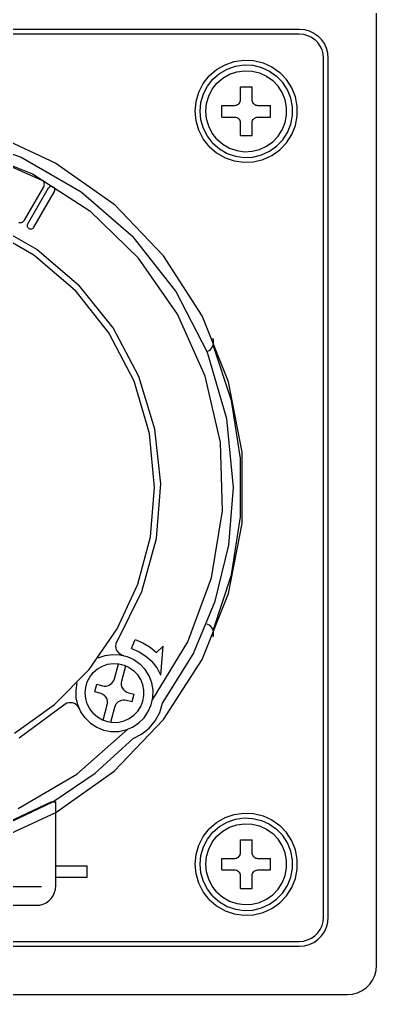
# Model space of a CAD drawing. Extents: x 431547 to 432141, y 118589 to 119430.
# Drawn here: x 431621.794 to 431622.362, y 119096.853 to 119098.404 of the extents above; entities that cross this region are included whole.
import ezdxf

# ---------------------------------------------------------------- set-up
doc = ezdxf.new("R2010")
doc.units = 0
doc.header["$LTSCALE"] = 300
doc.header["$MEASUREMENT"] = 0
doc.layers.add('1', color=7, linetype='CONTINUOUS')

msp = doc.modelspace()

# ---------------------------------------------------------------- linework, layer by layer
at = {"layer": '1'}
for p, q in [((431622.3623, 119096.8991), (431622.3623, 119098.4192)), ((431620.8728, 119098.3885), (431622.2394, 119098.3885)), ((431622.2394, 119098.3885), (431622.2474, 119098.3878)), ((431622.2474, 119098.3878), (431622.2552, 119098.3858)), ((431622.2552, 119098.3858), (431622.2625, 119098.3824)), ((431620.8728, 119098.3809), (431622.2394, 119098.3809)), ((431622.2394, 119098.3809), (431622.2461, 119098.3803)), ((431622.2461, 119098.3803), (431622.2526, 119098.3785)), ((431622.2526, 119098.3785), (431622.2586, 119098.3757)), ((431622.2586, 119098.3757), (431622.2641, 119098.3719)), ((431622.2625, 119098.3824), (431622.2691, 119098.3778)), ((431622.2689, 119098.3671), (431622.2641, 119098.3719)), ((431622.2747, 119098.3721), (431622.2691, 119098.3778)), ((431622.2793, 119098.3655), (431622.2747, 119098.3721)), ((431622.2727, 119098.3617), (431622.2689, 119098.3671)), ((431622.2755, 119098.3556), (431622.2727, 119098.3617)), ((431622.2773, 119098.3491), (431622.2755, 119098.3556)), ((431622.2827, 119098.3582), (431622.2793, 119098.3655)), ((431622.2848, 119098.3505), (431622.2827, 119098.3582)), ((431622.1358, 119098.3371), (431622.1511, 119098.3393)), ((431622.1511, 119098.3393), (431622.1666, 119098.3386)), ((431622.1666, 119098.3386), (431622.1816, 119098.3349)), ((431622.2778, 119098.3425), (431622.2773, 119098.3491)), ((431622.2778, 119096.9758), (431622.2778, 119098.3425)), ((431622.2855, 119098.3425), (431622.2848, 119098.3505)), ((431622.2855, 119096.9758), (431622.2855, 119098.3425)), ((431622.0961, 119098.3142), (431622.1078, 119098.3243)), ((431622.1078, 119098.3243), (431622.1212, 119098.332)), ((431622.1122, 119098.3181), (431622.1244, 119098.3251)), ((431622.1212, 119098.332), (431622.1358, 119098.3371)), ((431622.1244, 119098.3251), (431622.1376, 119098.3296)), ((431622.1376, 119098.3296), (431622.1515, 119098.3316)), ((431622.1515, 119098.3316), (431622.1655, 119098.331)), ((431622.1655, 119098.331), (431622.1791, 119098.3277)), ((431622.1791, 119098.3277), (431622.1918, 119098.3218)), ((431622.1816, 119098.3349), (431622.1957, 119098.3285)), ((431622.1957, 119098.3285), (431622.2083, 119098.3195)), ((431622.0865, 119098.302), (431622.0961, 119098.3142)), ((431622.093, 119098.2979), (431622.1016, 119098.3089)), ((431622.1016, 119098.3089), (431622.1122, 119098.3181)), ((431622.1083, 119098.3025), (431622.1176, 119098.3105)), ((431622.1176, 119098.3105), (431622.1282, 119098.3167)), ((431622.1282, 119098.3167), (431622.1398, 119098.3207)), ((431622.1398, 119098.3207), (431622.1519, 119098.3224)), ((431622.1519, 119098.3224), (431622.1642, 119098.3219)), ((431622.1642, 119098.3219), (431622.1761, 119098.319)), ((431622.1761, 119098.319), (431622.1872, 119098.3139)), ((431622.1872, 119098.3139), (431622.1972, 119098.3068)), ((431622.1918, 119098.3218), (431622.2033, 119098.3137)), ((431622.2129, 119098.3036), (431622.2033, 119098.3137)), ((431622.219, 119098.3083), (431622.2083, 119098.3195)), ((431622.2273, 119098.2953), (431622.219, 119098.3083)), ((431622.0794, 119098.2883), (431622.0865, 119098.302)), ((431622.0866, 119098.2854), (431622.093, 119098.2979)), ((431622.0951, 119098.282), (431622.1007, 119098.2929)), ((431622.1007, 119098.2929), (431622.1083, 119098.3025)), ((431622.1458, 119098.2764), (431622.1458, 119098.2967)), ((431622.1458, 119098.2967), (431622.1642, 119098.2967)), ((431622.1642, 119098.2764), (431622.1642, 119098.2967)), ((431622.2057, 119098.2979), (431622.1972, 119098.3068)), ((431622.2123, 119098.2876), (431622.2057, 119098.2979)), ((431622.2205, 119098.2918), (431622.2129, 119098.3036)), ((431622.2257, 119098.2788), (431622.2205, 119098.2918)), ((431622.2331, 119098.2809), (431622.2273, 119098.2953)), ((431622.0751, 119098.2734), (431622.0794, 119098.2883)), ((431622.0826, 119098.272), (431622.0866, 119098.2854)), ((431622.0917, 119098.2702), (431622.0951, 119098.282)), ((431622.1456, 119098.2748), (431622.1458, 119098.2764)), ((431622.1643, 119098.2748), (431622.1642, 119098.2764)), ((431622.2169, 119098.2762), (431622.2123, 119098.2876)), ((431622.2284, 119098.265), (431622.2257, 119098.2788)), ((431622.236, 119098.2658), (431622.2331, 119098.2809)), ((431622.0736, 119098.258), (431622.0751, 119098.2734)), ((431622.0813, 119098.258), (431622.0826, 119098.272)), ((431622.0905, 119098.258), (431622.0917, 119098.2702)), ((431622.1163, 119098.2488), (431622.1163, 119098.2672)), ((431622.1163, 119098.2672), (431622.1366, 119098.2672)), ((431622.1366, 119098.2672), (431622.1382, 119098.2674)), ((431622.1382, 119098.2674), (431622.1397, 119098.2678)), ((431622.1397, 119098.2678), (431622.1412, 119098.2685)), ((431622.1412, 119098.2685), (431622.1425, 119098.2694)), ((431622.1425, 119098.2694), (431622.1436, 119098.2705)), ((431622.1436, 119098.2705), (431622.1445, 119098.2718)), ((431622.1445, 119098.2718), (431622.1452, 119098.2733)), ((431622.1452, 119098.2733), (431622.1456, 119098.2748)), ((431622.1648, 119098.2733), (431622.1643, 119098.2748)), ((431622.1654, 119098.2718), (431622.1648, 119098.2733)), ((431622.1664, 119098.2705), (431622.1654, 119098.2718)), ((431622.1675, 119098.2694), (431622.1664, 119098.2705)), ((431622.1675, 119098.2694), (431622.1688, 119098.2685)), ((431622.1688, 119098.2685), (431622.1703, 119098.2678)), ((431622.1703, 119098.2678), (431622.1718, 119098.2674)), ((431622.1718, 119098.2674), (431622.1734, 119098.2672)), ((431622.1734, 119098.2672), (431622.1937, 119098.2672)), ((431622.1937, 119098.2488), (431622.1937, 119098.2672)), ((431622.2192, 119098.2641), (431622.2169, 119098.2762)), ((431622.2192, 119098.2519), (431622.2192, 119098.2641)), ((431622.2284, 119098.251), (431622.2284, 119098.265)), ((431622.236, 119098.2503), (431622.236, 119098.2658)), ((431622.0751, 119098.2426), (431622.0736, 119098.258)), ((431622.0826, 119098.2441), (431622.0813, 119098.258)), ((431622.0917, 119098.2458), (431622.0905, 119098.258)), ((431622.0951, 119098.234), (431622.0917, 119098.2458)), ((431622.1163, 119098.2488), (431622.1366, 119098.2488)), ((431622.1366, 119098.2488), (431622.1382, 119098.2487)), ((431622.1382, 119098.2487), (431622.1397, 119098.2482)), ((431622.1397, 119098.2482), (431622.1412, 119098.2476)), ((431622.1412, 119098.2476), (431622.1425, 119098.2466)), ((431622.1436, 119098.2455), (431622.1425, 119098.2466)), ((431622.1445, 119098.2442), (431622.1436, 119098.2455)), ((431622.1658, 119098.2447), (431622.1669, 119098.2461)), ((431622.1669, 119098.2461), (431622.1683, 119098.2472)), ((431622.1683, 119098.2472), (431622.1699, 119098.2481)), ((431622.1699, 119098.2481), (431622.1716, 119098.2486)), ((431622.1716, 119098.2486), (431622.1734, 119098.2488)), ((431622.1734, 119098.2488), (431622.1937, 119098.2488)), ((431622.2169, 119098.2398), (431622.2192, 119098.2519)), ((431622.2257, 119098.2372), (431622.2284, 119098.251)), ((431622.2331, 119098.2351), (431622.236, 119098.2503)), ((431622.0794, 119098.2278), (431622.0751, 119098.2426)), ((431622.0866, 119098.2306), (431622.0826, 119098.2441)), ((431622.093, 119098.2182), (431622.0866, 119098.2306)), ((431622.1007, 119098.2231), (431622.0951, 119098.234)), ((431622.1452, 119098.2427), (431622.1445, 119098.2442)), ((431622.1456, 119098.2412), (431622.1452, 119098.2427)), ((431622.1458, 119098.2396), (431622.1456, 119098.2412)), ((431622.1458, 119098.2193), (431622.1458, 119098.2396)), ((431622.1642, 119098.2396), (431622.1644, 119098.2414)), ((431622.1642, 119098.2193), (431622.1642, 119098.2396)), ((431622.1644, 119098.2414), (431622.1649, 119098.2431)), ((431622.1649, 119098.2431), (431622.1658, 119098.2447)), ((431622.2123, 119098.2285), (431622.2169, 119098.2398)), ((431622.2205, 119098.2242), (431622.2257, 119098.2372)), ((431622.2273, 119098.2207), (431622.2331, 119098.2351)), ((431621.693, 119098.2211), (431621.7968, 119098.185)), ((431621.7583, 119098.2188), (431621.8517, 119098.1756)), ((431622.0865, 119098.214), (431622.0794, 119098.2278)), ((431622.1016, 119098.2072), (431622.093, 119098.2182)), ((431622.1083, 119098.2135), (431622.1007, 119098.2231)), ((431622.1458, 119098.2193), (431622.1642, 119098.2193)), ((431622.1972, 119098.2093), (431622.2057, 119098.2181)), ((431622.2057, 119098.2181), (431622.2123, 119098.2285)), ((431622.2129, 119098.2125), (431622.2205, 119098.2242)), ((431622.219, 119098.2077), (431622.2273, 119098.2207)), ((431622.0961, 119098.2019), (431622.0865, 119098.214)), ((431622.0961, 119098.2019), (431622.1078, 119098.1917)), ((431622.1016, 119098.2072), (431622.1122, 119098.198)), ((431622.1083, 119098.2135), (431622.1176, 119098.2055)), ((431622.1176, 119098.2055), (431622.1282, 119098.1993)), ((431622.1282, 119098.1993), (431622.1398, 119098.1953)), ((431622.1761, 119098.1971), (431622.1872, 119098.2022)), ((431622.1872, 119098.2022), (431622.1972, 119098.2093)), ((431622.1918, 119098.1942), (431622.2033, 119098.2023)), ((431622.2033, 119098.2023), (431622.2129, 119098.2125)), ((431622.2083, 119098.1965), (431622.219, 119098.2077)), ((431621.7142, 119098.1986), (431621.8148, 119098.1583)), ((431621.7298, 119098.192), (431621.8296, 119098.1484)), ((431621.7968, 119098.185), (431621.8919, 119098.13)), ((431622.1078, 119098.1917), (431622.1212, 119098.184)), ((431622.1122, 119098.198), (431622.1244, 119098.191)), ((431622.1212, 119098.184), (431622.1358, 119098.1789)), ((431622.1244, 119098.191), (431622.1376, 119098.1864)), ((431622.1376, 119098.1864), (431622.1515, 119098.1844)), ((431622.1398, 119098.1953), (431622.1519, 119098.1936)), ((431622.1515, 119098.1844), (431622.1655, 119098.1851)), ((431622.1519, 119098.1936), (431622.1642, 119098.1942)), ((431622.1642, 119098.1942), (431622.1761, 119098.1971)), ((431622.1655, 119098.1851), (431622.1791, 119098.1884)), ((431622.1791, 119098.1884), (431622.1918, 119098.1942)), ((431622.1816, 119098.1811), (431622.1957, 119098.1875)), ((431622.1957, 119098.1875), (431622.2083, 119098.1965)), ((431621.8517, 119098.1756), (431621.9444, 119098.11)), ((431622.1358, 119098.1789), (431622.1511, 119098.1767)), ((431622.1511, 119098.1767), (431622.1666, 119098.1775)), ((431622.1666, 119098.1775), (431622.1816, 119098.1811)), ((431621.8148, 119098.1583), (431621.9057, 119098.0994)), ((431621.8018, 119098.0847), (431621.8325, 119098.1378)), ((431621.8296, 119098.1484), (431621.8307, 119098.1476)), ((431621.8307, 119098.1476), (431621.8317, 119098.1467)), ((431621.8325, 119098.1456), (431621.8317, 119098.1467)), ((431621.833, 119098.1444), (431621.8325, 119098.1456)), ((431621.8325, 119098.1378), (431621.8331, 119098.1391)), ((431621.8334, 119098.1431), (431621.833, 119098.1444)), ((431621.8331, 119098.1391), (431621.8334, 119098.1404)), ((431621.8335, 119098.1417), (431621.8334, 119098.1431)), ((431621.8334, 119098.1404), (431621.8335, 119098.1417)), ((431621.8403, 119098.1359), (431621.8409, 119098.1368)), ((431621.8409, 119098.1368), (431621.8416, 119098.1375)), ((431621.8416, 119098.1375), (431621.8425, 119098.138)), ((431621.8425, 119098.138), (431621.8435, 119098.1384)), ((431621.8435, 119098.1384), (431621.8446, 119098.1386)), ((431621.8446, 119098.1386), (431621.8456, 119098.1385)), ((431621.8456, 119098.1385), (431621.8466, 119098.1383)), ((431621.8466, 119098.1383), (431621.8476, 119098.1379)), ((431621.8476, 119098.1379), (431621.8485, 119098.1373)), ((431621.8492, 119098.1365), (431621.8485, 119098.1373)), ((431621.8072, 119098.0787), (431621.8403, 119098.1359)), ((431621.8165, 119098.0733), (431621.8496, 119098.1305)), ((431621.8497, 119098.1356), (431621.8492, 119098.1365)), ((431621.8496, 119098.1305), (431621.85, 119098.1315)), ((431621.8501, 119098.1346), (431621.8497, 119098.1356)), ((431621.85, 119098.1315), (431621.8502, 119098.1325)), ((431621.8503, 119098.1336), (431621.8501, 119098.1346)), ((431621.8502, 119098.1325), (431621.8503, 119098.1336)), ((431621.8919, 119098.13), (431621.9749, 119098.058)), ((431622.023, 119098.0281), (431621.9444, 119098.11)), ((431621.9057, 119098.0994), (431621.9836, 119098.0242)), ((431621.7457, 119098.0815), (431621.8218, 119098.0383)), ((431621.7928, 119098.0812), (431621.7942, 119098.0809)), ((431621.7942, 119098.0809), (431621.7957, 119098.0808)), ((431621.7957, 119098.0808), (431621.7972, 119098.0811)), ((431621.7972, 119098.0811), (431621.7986, 119098.0816)), ((431621.7986, 119098.0816), (431621.7998, 119098.0824)), ((431621.7998, 119098.0824), (431621.8009, 119098.0834)), ((431621.8009, 119098.0834), (431621.8018, 119098.0847)), ((431621.8065, 119098.0759), (431621.8066, 119098.0768)), ((431621.8066, 119098.0749), (431621.8065, 119098.0759)), ((431621.8066, 119098.0768), (431621.8068, 119098.0778)), ((431621.8069, 119098.0739), (431621.8066, 119098.0749)), ((431621.8068, 119098.0778), (431621.8072, 119098.0787)), ((431621.7415, 119098.0725), (431621.8168, 119098.0296)), ((431621.8074, 119098.0731), (431621.8069, 119098.0739)), ((431621.808, 119098.0723), (431621.8074, 119098.0731)), ((431621.808, 119098.0723), (431621.8088, 119098.0716)), ((431621.8088, 119098.0716), (431621.8096, 119098.0711)), ((431621.8096, 119098.0711), (431621.8106, 119098.0708)), ((431621.8106, 119098.0708), (431621.8116, 119098.0707)), ((431621.8116, 119098.0707), (431621.8125, 119098.0707)), ((431621.8125, 119098.0707), (431621.8135, 119098.0709)), ((431621.8135, 119098.0709), (431621.8144, 119098.0713)), ((431621.8144, 119098.0713), (431621.8153, 119098.0718)), ((431621.8153, 119098.0718), (431621.816, 119098.0725)), ((431621.816, 119098.0725), (431621.8165, 119098.0733)), ((431622.0428, 119097.9716), (431621.9749, 119098.058)), ((431621.8168, 119098.0296), (431621.8826, 119097.9732)), ((431621.8218, 119098.0383), (431621.8884, 119097.9815)), ((431622.0457, 119097.9354), (431621.9836, 119098.0242)), ((431622.0845, 119097.9327), (431622.023, 119098.0281)), ((431621.9364, 119097.9053), (431621.8826, 119097.9732)), ((431621.9431, 119097.9133), (431621.8884, 119097.9815)), ((431622.0931, 119097.874), (431622.0428, 119097.9716)), ((431622.0896, 119097.8364), (431622.0457, 119097.9354)), ((431622.1269, 119097.8274), (431622.0845, 119097.9327)), ((431621.9763, 119097.8284), (431621.9364, 119097.9053)), ((431621.984, 119097.836), (431621.9431, 119097.9133)), ((431622.1026, 119097.894), (431622.1017, 119097.8966)), ((431622.1023, 119097.8859), (431622.1029, 119097.8886)), ((431622.103, 119097.8913), (431622.1026, 119097.894)), ((431622.1029, 119097.8886), (431622.103, 119097.8913)), ((431622.0922, 119097.8757), (431622.0934, 119097.8762)), ((431622.1241, 119097.7685), (431622.0931, 119097.874)), ((431622.0934, 119097.8762), (431622.0958, 119097.8775)), ((431622.0958, 119097.8775), (431622.098, 119097.8791)), ((431622.098, 119097.8791), (431622.0998, 119097.8811)), ((431622.0998, 119097.8811), (431622.1013, 119097.8834)), ((431622.1013, 119097.8834), (431622.1023, 119097.8859)), ((431622.1312, 119097.7976), (431622.1024, 119097.8861)), ((431622.0008, 119097.7454), (431621.9763, 119097.8284)), ((431622.0096, 119097.7523), (431621.984, 119097.836)), ((431622.1137, 119097.7308), (431622.0896, 119097.8364)), ((431622.1484, 119097.7159), (431622.1269, 119097.8274)), ((431622.1458, 119097.7057), (431622.1312, 119097.7976)), ((431622.1345, 119097.6592), (431622.1241, 119097.7685)), ((431622.019, 119097.6653), (431622.0096, 119097.7523)), ((431622.0091, 119097.6592), (431622.0008, 119097.7454)), ((431622.1171, 119097.6226), (431622.1137, 119097.7308)), ((431622.1458, 119097.6126), (431622.1458, 119097.7057)), ((431622.1484, 119097.6024), (431622.1484, 119097.7159)), ((431622.0023, 119097.5811), (431622.0091, 119097.6592)), ((431622.0119, 119097.5782), (431622.019, 119097.6653)), ((431622.1272, 119097.5677), (431622.1345, 119097.6592)), ((431622.0997, 119097.5157), (431622.1171, 119097.6226)), ((431622.1312, 119097.5207), (431622.1458, 119097.6126)), ((431622.1269, 119097.4909), (431622.1484, 119097.6024)), ((431621.9823, 119097.5055), (431622.0023, 119097.5811)), ((431621.9885, 119097.4939), (431622.0119, 119097.5782)), ((431622.1056, 119097.4786), (431622.1272, 119097.5677)), ((431622.1024, 119097.4322), (431622.1312, 119097.5207)), ((431621.9494, 119097.4344), (431621.9823, 119097.5055)), ((431622.0621, 119097.4141), (431622.0997, 119097.5157)), ((431621.9497, 119097.4155), (431621.9885, 119097.4939)), ((431622.0845, 119097.3856), (431622.1269, 119097.4909)), ((431622.0702, 119097.3941), (431622.1056, 119097.4786)), ((431622.0922, 119097.4426), (431622.0934, 119097.4421)), ((431622.0934, 119097.4421), (431622.0958, 119097.4408)), ((431622.0958, 119097.4408), (431622.098, 119097.4392)), ((431622.0998, 119097.4372), (431622.098, 119097.4392)), ((431621.9048, 119097.37), (431621.9494, 119097.4344)), ((431622.1013, 119097.4349), (431622.0998, 119097.4372)), ((431622.1023, 119097.4324), (431622.1013, 119097.4349)), ((431622.1017, 119097.4217), (431622.1026, 119097.4243)), ((431622.1029, 119097.4297), (431622.1023, 119097.4324)), ((431622.1026, 119097.4243), (431622.103, 119097.427)), ((431622.103, 119097.427), (431622.1029, 119097.4297)), ((431621.9474, 119097.4072), (431621.9477, 119097.4101)), ((431621.9477, 119097.4101), (431621.9484, 119097.4129)), ((431621.9484, 119097.4129), (431621.9497, 119097.4155)), ((431621.9724, 119097.4034), (431621.9779, 119097.4177)), ((431621.9779, 119097.4177), (431621.9902, 119097.4126)), ((431621.9902, 119097.4126), (431622.0017, 119097.4057)), ((431622.0057, 119097.3216), (431622.0621, 119097.4141)), ((431621.9192, 119097.3883), (431621.9304, 119097.3922)), ((431621.9304, 119097.3922), (431621.9421, 119097.394)), ((431621.9421, 119097.394), (431621.9539, 119097.3935)), ((431621.9478, 119097.4043), (431621.9474, 119097.4072)), ((431621.9486, 119097.4015), (431621.9478, 119097.4043)), ((431621.95, 119097.3989), (431621.9486, 119097.4015)), ((431621.9518, 119097.3967), (431621.95, 119097.3989)), ((431621.9518, 119097.3967), (431621.954, 119097.3948)), ((431621.9539, 119097.3935), (431621.9655, 119097.3906)), ((431621.954, 119097.3948), (431621.9565, 119097.3934)), ((431621.9565, 119097.3934), (431621.9593, 119097.3924)), ((431621.9724, 119097.4034), (431621.9843, 119097.3983)), ((431621.9843, 119097.3983), (431621.9953, 119097.3913)), ((431622.0017, 119097.4057), (431622.0121, 119097.3972)), ((431622.012, 119097.3972), (431622.0226, 119097.4073)), ((431622.019, 119097.361), (431622.0226, 119097.4073)), ((431622.0218, 119097.3162), (431622.0702, 119097.3941)), ((431621.9258, 119097.3753), (431621.9342, 119097.3782)), ((431621.9342, 119097.3782), (431621.943, 119097.3794)), ((431621.943, 119097.3794), (431621.9519, 119097.379)), ((431621.9449, 119097.355), (431621.9513, 119097.3791)), ((431621.9519, 119097.379), (431621.9606, 119097.3769)), ((431621.9606, 119097.3769), (431621.9687, 119097.3732)), ((431621.9655, 119097.3906), (431621.9762, 119097.3857)), ((431621.9762, 119097.3857), (431621.9858, 119097.3787)), ((431621.9939, 119097.3701), (431621.9858, 119097.3787)), ((431621.9953, 119097.3913), (431622.0049, 119097.3826)), ((431622.0129, 119097.3724), (431622.0049, 119097.3826)), ((431622.023, 119097.2902), (431622.0845, 119097.3856)), ((431621.8499, 119097.3143), (431621.9048, 119097.37)), ((431621.9059, 119097.358), (431621.9114, 119097.365)), ((431621.9114, 119097.365), (431621.9181, 119097.3708)), ((431621.9181, 119097.3708), (431621.9258, 119097.3753)), ((431621.9568, 119097.3518), (431621.9632, 119097.3759)), ((431621.9687, 119097.3732), (431621.9759, 119097.368)), ((431621.9821, 119097.3616), (431621.9759, 119097.368)), ((431621.9869, 119097.3541), (431621.9821, 119097.3616)), ((431622.0002, 119097.36), (431621.9939, 119097.3701)), ((431622.019, 119097.361), (431622.0129, 119097.3724)), ((431621.884, 119097.337), (431621.8859, 119097.3486)), ((431621.8993, 119097.3415), (431621.9018, 119097.3501)), ((431621.9018, 119097.3501), (431621.9059, 119097.358)), ((431621.914, 119097.3347), (431621.9172, 119097.3465)), ((431621.9172, 119097.3465), (431621.9261, 119097.3442)), ((431621.9365, 119097.3451), (431621.9389, 119097.3464)), ((431621.9389, 119097.3464), (431621.9409, 119097.3481)), ((431621.9409, 119097.3481), (431621.9426, 119097.3502)), ((431621.9426, 119097.3502), (431621.944, 119097.3525)), ((431621.944, 119097.3525), (431621.9449, 119097.355)), ((431621.9563, 119097.3489), (431621.9568, 119097.3518)), ((431621.9564, 119097.3458), (431621.9563, 119097.3489)), ((431621.957, 119097.3429), (431621.9564, 119097.3458)), ((431621.9902, 119097.3458), (431621.9869, 119097.3541)), ((431621.9919, 119097.3371), (431621.9902, 119097.3458)), ((431622.0045, 119097.349), (431622.0002, 119097.36)), ((431622.0065, 119097.3373), (431622.0045, 119097.349)), ((431621.8843, 119097.3251), (431621.884, 119097.337)), ((431621.8984, 119097.3326), (431621.8993, 119097.3415)), ((431621.8993, 119097.3238), (431621.8984, 119097.3326)), ((431621.914, 119097.3347), (431621.9229, 119097.3323)), ((431621.9229, 119097.3323), (431621.9257, 119097.3312)), ((431621.9257, 119097.3312), (431621.9283, 119097.3296)), ((431621.9261, 119097.3442), (431621.9287, 119097.3437)), ((431621.9287, 119097.3437), (431621.9314, 119097.3437)), ((431621.9314, 119097.3437), (431621.934, 119097.3442)), ((431621.934, 119097.3442), (431621.9365, 119097.3451)), ((431621.9583, 119097.3402), (431621.957, 119097.3429)), ((431621.96, 119097.3377), (431621.9583, 119097.3402)), ((431621.96, 119097.3377), (431621.9622, 119097.3357)), ((431621.9622, 119097.3357), (431621.9648, 119097.3341)), ((431621.9648, 119097.3341), (431621.9676, 119097.333)), ((431621.9676, 119097.333), (431621.9765, 119097.3306)), ((431621.9733, 119097.3188), (431621.9765, 119097.3306)), ((431621.9919, 119097.3282), (431621.9919, 119097.3371)), ((431622.0062, 119097.3254), (431622.0065, 119097.3373)), ((431621.8645, 119097.3138), (431621.8668, 119097.3156)), ((431621.8668, 119097.3156), (431621.8694, 119097.3168)), ((431621.8694, 119097.3168), (431621.8722, 119097.3175)), ((431621.8722, 119097.3175), (431621.8751, 119097.3177)), ((431621.8751, 119097.3177), (431621.878, 119097.3174)), ((431621.878, 119097.3174), (431621.8808, 119097.3165)), ((431621.8808, 119097.3165), (431621.8833, 119097.3151)), ((431621.8833, 119097.3151), (431621.8856, 119097.3132)), ((431621.8869, 119097.3135), (431621.8843, 119097.3251)), ((431621.9018, 119097.3152), (431621.8993, 119097.3238)), ((431621.9059, 119097.3073), (431621.9018, 119097.3152)), ((431621.9283, 119097.3296), (431621.9305, 119097.3276)), ((431621.9322, 119097.3251), (431621.9305, 119097.3276)), ((431621.9335, 119097.3224), (431621.9322, 119097.3251)), ((431621.9341, 119097.3195), (431621.9335, 119097.3224)), ((431621.9337, 119097.3135), (431621.9342, 119097.3164)), ((431621.9342, 119097.3164), (431621.9341, 119097.3195)), ((431621.9465, 119097.3128), (431621.9479, 119097.3151)), ((431621.9479, 119097.3151), (431621.9496, 119097.3172)), ((431621.9496, 119097.3172), (431621.9516, 119097.3189)), ((431621.9516, 119097.3189), (431621.954, 119097.3202)), ((431621.954, 119097.3202), (431621.9565, 119097.3211)), ((431621.9565, 119097.3211), (431621.9591, 119097.3216)), ((431621.9591, 119097.3216), (431621.9618, 119097.3216)), ((431621.9618, 119097.3216), (431621.9644, 119097.3211)), ((431621.9644, 119097.3211), (431621.9733, 119097.3188)), ((431621.9869, 119097.3112), (431621.9902, 119097.3195)), ((431621.9902, 119097.3195), (431621.9919, 119097.3282)), ((431622.0037, 119097.3138), (431622.0062, 119097.3254)), ((431622.0172, 119097.3017), (431622.0218, 119097.3162)), ((431621.7861, 119097.2689), (431621.8499, 119097.3143)), ((431621.7932, 119097.2615), (431621.8645, 119097.3138)), ((431621.8874, 119097.311), (431621.8856, 119097.3132)), ((431621.8916, 119097.3027), (431621.8869, 119097.3135)), ((431621.8888, 119097.3084), (431621.8874, 119097.311)), ((431621.8984, 119097.2929), (431621.8916, 119097.3027)), ((431621.9114, 119097.3003), (431621.9059, 119097.3073)), ((431621.9114, 119097.3003), (431621.9181, 119097.2945)), ((431621.9273, 119097.2894), (431621.9337, 119097.3135)), ((431621.9392, 119097.2862), (431621.9456, 119097.3103)), ((431621.9456, 119097.3103), (431621.9465, 119097.3128)), ((431621.9759, 119097.2973), (431621.9821, 119097.3037)), ((431621.9821, 119097.3037), (431621.9869, 119097.3112)), ((431621.9923, 119097.2932), (431621.999, 119097.3029)), ((431621.999, 119097.3029), (431622.0037, 119097.3138)), ((431622.0098, 119097.2884), (431622.0172, 119097.3017)), ((431621.8984, 119097.2929), (431621.9069, 119097.2847)), ((431621.9069, 119097.2847), (431621.9168, 119097.2782)), ((431621.9181, 119097.2945), (431621.9258, 119097.29)), ((431621.9258, 119097.29), (431621.9342, 119097.2871)), ((431621.9342, 119097.2871), (431621.943, 119097.2859)), ((431621.943, 119097.2859), (431621.9519, 119097.2863)), ((431621.9444, 119097.2083), (431622.023, 119097.2902)), ((431621.9519, 119097.2863), (431621.9606, 119097.2884)), ((431621.9606, 119097.2884), (431621.9687, 119097.2921)), ((431621.9687, 119097.2921), (431621.9759, 119097.2973)), ((431621.9739, 119097.2783), (431621.9838, 119097.2849)), ((431621.9838, 119097.2849), (431621.9923, 119097.2932)), ((431622.0001, 119097.2767), (431622.0098, 119097.2884)), ((431621.8853, 119097.2035), (431621.9666, 119097.275)), ((431621.9168, 119097.2782), (431621.9278, 119097.2737)), ((431621.9278, 119097.2737), (431621.9395, 119097.2715)), ((431621.9395, 119097.2715), (431621.9513, 119097.2715)), ((431621.9513, 119097.2715), (431621.963, 119097.2738)), ((431621.963, 119097.2738), (431621.9739, 119097.2783)), ((431621.9882, 119097.2672), (431622.0001, 119097.2767)), ((431621.9144, 119097.2051), (431621.9748, 119097.2601)), ((431621.9748, 119097.2601), (431621.9882, 119097.2672)), ((431621.8517, 119097.1427), (431621.9444, 119097.2083)), ((431621.7918, 119097.1488), (431621.8853, 119097.2035)), ((431621.8469, 119097.1592), (431621.9144, 119097.2051)), ((431621.7532, 119097.1168), (431621.8443, 119097.1592)), ((431621.7551, 119097.1161), (431621.8469, 119097.1592)), ((431621.8443, 119097.1592), (431621.8517, 119097.1592)), ((431621.8517, 119097.0256), (431621.8517, 119097.1592)), ((431621.7583, 119097.0995), (431621.8517, 119097.1427)), ((431622.1078, 119097.1266), (431622.1212, 119097.1343)), ((431622.1212, 119097.1343), (431622.1358, 119097.1394)), ((431622.1244, 119097.1273), (431622.1376, 119097.1319)), ((431622.1358, 119097.1394), (431622.1511, 119097.1416)), ((431622.1376, 119097.1319), (431622.1515, 119097.1339)), ((431622.1511, 119097.1416), (431622.1666, 119097.1408)), ((431622.1515, 119097.1339), (431622.1655, 119097.1332)), ((431622.1655, 119097.1332), (431622.1791, 119097.1299)), ((431622.1666, 119097.1408), (431622.1816, 119097.1372)), ((431622.1791, 119097.1299), (431622.1918, 119097.1241)), ((431622.1816, 119097.1372), (431622.1957, 119097.1308)), ((431622.1957, 119097.1308), (431622.2083, 119097.1218)), ((431622.0865, 119097.1043), (431622.0961, 119097.1165)), ((431622.0961, 119097.1165), (431622.1078, 119097.1266)), ((431622.1016, 119097.1112), (431622.1122, 119097.1203)), ((431622.1122, 119097.1203), (431622.1244, 119097.1273)), ((431622.1176, 119097.1128), (431622.1282, 119097.119)), ((431622.1282, 119097.119), (431622.1398, 119097.123)), ((431622.1398, 119097.123), (431622.1519, 119097.1247)), ((431622.1519, 119097.1247), (431622.1642, 119097.1241)), ((431622.1642, 119097.1241), (431622.1761, 119097.1212)), ((431622.1761, 119097.1212), (431622.1872, 119097.1161)), ((431622.1872, 119097.1161), (431622.1972, 119097.109)), ((431622.1918, 119097.1241), (431622.2033, 119097.116)), ((431622.2129, 119097.1059), (431622.2033, 119097.116)), ((431622.219, 119097.1106), (431622.2083, 119097.1218)), ((431622.0794, 119097.0905), (431622.0865, 119097.1043)), ((431622.0866, 119097.0877), (431622.093, 119097.1001)), ((431622.093, 119097.1001), (431622.1016, 119097.1112)), ((431622.1007, 119097.0952), (431622.1083, 119097.1048)), ((431622.1083, 119097.1048), (431622.1176, 119097.1128)), ((431622.1458, 119097.0787), (431622.1458, 119097.099)), ((431622.1458, 119097.099), (431622.1642, 119097.099)), ((431622.1642, 119097.0787), (431622.1642, 119097.099)), ((431622.2057, 119097.1002), (431622.1972, 119097.109)), ((431622.2123, 119097.0898), (431622.2057, 119097.1002)), ((431622.2205, 119097.0941), (431622.2129, 119097.1059)), ((431622.2273, 119097.0976), (431622.219, 119097.1106)), ((431622.2331, 119097.0832), (431622.2273, 119097.0976)), ((431622.0751, 119097.0757), (431622.0794, 119097.0905)), ((431622.0826, 119097.0742), (431622.0866, 119097.0877)), ((431622.0917, 119097.0725), (431622.0951, 119097.0843)), ((431622.0951, 119097.0843), (431622.1007, 119097.0952)), ((431622.2169, 119097.0785), (431622.2123, 119097.0898)), ((431622.2257, 119097.0811), (431622.2205, 119097.0941)), ((431622.236, 119097.068), (431622.2331, 119097.0832)), ((431622.0736, 119097.0603), (431622.0751, 119097.0757)), ((431622.0813, 119097.0603), (431622.0826, 119097.0742)), ((431622.0905, 119097.0603), (431622.0917, 119097.0725)), ((431622.1163, 119097.0511), (431622.1163, 119097.0695)), ((431622.1163, 119097.0695), (431622.1366, 119097.0695)), ((431622.1366, 119097.0695), (431622.1382, 119097.0696)), ((431622.1382, 119097.0696), (431622.1397, 119097.0701)), ((431622.1397, 119097.0701), (431622.1412, 119097.0707)), ((431622.1412, 119097.0707), (431622.1425, 119097.0717)), ((431622.1425, 119097.0717), (431622.1436, 119097.0728)), ((431622.1436, 119097.0728), (431622.1445, 119097.0741)), ((431622.1445, 119097.0741), (431622.1452, 119097.0756)), ((431622.1452, 119097.0756), (431622.1456, 119097.0771)), ((431622.1456, 119097.0771), (431622.1458, 119097.0787)), ((431622.1643, 119097.0771), (431622.1642, 119097.0787)), ((431622.1648, 119097.0756), (431622.1643, 119097.0771)), ((431622.1654, 119097.0741), (431622.1648, 119097.0756)), ((431622.1664, 119097.0728), (431622.1654, 119097.0741)), ((431622.1675, 119097.0717), (431622.1664, 119097.0728)), ((431622.1675, 119097.0717), (431622.1688, 119097.0707)), ((431622.1688, 119097.0707), (431622.1703, 119097.0701)), ((431622.1703, 119097.0701), (431622.1718, 119097.0696)), ((431622.1718, 119097.0696), (431622.1734, 119097.0695)), ((431622.1734, 119097.0695), (431622.1937, 119097.0695)), ((431622.1937, 119097.0511), (431622.1937, 119097.0695)), ((431622.2192, 119097.0664), (431622.2169, 119097.0785)), ((431622.2284, 119097.0673), (431622.2257, 119097.0811)), ((431622.2284, 119097.0533), (431622.2284, 119097.0673)), ((431622.236, 119097.0526), (431622.236, 119097.068)), ((431621.8517, 119097.0578), (431621.9016, 119097.0578)), ((431621.9016, 119097.0394), (431621.9016, 119097.0578)), ((431622.0751, 119097.0449), (431622.0736, 119097.0603)), ((431622.0826, 119097.0463), (431622.0813, 119097.0603)), ((431622.0917, 119097.0481), (431622.0905, 119097.0603)), ((431622.1163, 119097.0511), (431622.1366, 119097.0511)), ((431622.1366, 119097.0511), (431622.1382, 119097.0509)), ((431622.1716, 119097.0509), (431622.1734, 119097.0511)), ((431622.1734, 119097.0511), (431622.1937, 119097.0511)), ((431622.2169, 119097.0421), (431622.2192, 119097.0542)), ((431622.2192, 119097.0542), (431622.2192, 119097.0664)), ((431622.2257, 119097.0395), (431622.2284, 119097.0533)), ((431622.2331, 119097.0374), (431622.236, 119097.0526)), ((431621.8517, 119097.0394), (431621.9016, 119097.0394)), ((431622.0794, 119097.03), (431622.0751, 119097.0449)), ((431622.0866, 119097.0329), (431622.0826, 119097.0463)), ((431622.0951, 119097.0363), (431622.0917, 119097.0481)), ((431622.1007, 119097.0254), (431622.0951, 119097.0363)), ((431622.1382, 119097.0509), (431622.1397, 119097.0505)), ((431622.1397, 119097.0505), (431622.1412, 119097.0498)), ((431622.1412, 119097.0498), (431622.1425, 119097.0489)), ((431622.1436, 119097.0478), (431622.1425, 119097.0489)), ((431622.1445, 119097.0465), (431622.1436, 119097.0478)), ((431622.1452, 119097.045), (431622.1445, 119097.0465)), ((431622.1456, 119097.0435), (431622.1452, 119097.045)), ((431622.1458, 119097.0419), (431622.1456, 119097.0435)), ((431622.1458, 119097.0216), (431622.1458, 119097.0419)), ((431622.1642, 119097.0419), (431622.1644, 119097.0437)), ((431622.1642, 119097.0216), (431622.1642, 119097.0419)), ((431622.1644, 119097.0437), (431622.1649, 119097.0454)), ((431622.1649, 119097.0454), (431622.1658, 119097.047)), ((431622.1658, 119097.047), (431622.1669, 119097.0484)), ((431622.1669, 119097.0484), (431622.1683, 119097.0495)), ((431622.1683, 119097.0495), (431622.1699, 119097.0504)), ((431622.1699, 119097.0504), (431622.1716, 119097.0509)), ((431622.2123, 119097.0307), (431622.2169, 119097.0421)), ((431622.2205, 119097.0265), (431622.2257, 119097.0395)), ((431622.2273, 119097.023), (431622.2331, 119097.0374)), ((431621.2885, 119097.0248), (431621.8288, 119097.0248)), ((431621.8499, 119097.0151), (431621.8513, 119097.0203)), ((431621.8513, 119097.0203), (431621.8517, 119097.0256)), ((431622.0865, 119097.0163), (431622.0794, 119097.03)), ((431622.093, 119097.0204), (431622.0866, 119097.0329)), ((431622.1016, 119097.0094), (431622.093, 119097.0204)), ((431622.1083, 119097.0158), (431622.1007, 119097.0254)), ((431622.1458, 119097.0216), (431622.1642, 119097.0216)), ((431622.1972, 119097.0115), (431622.2057, 119097.0204)), ((431622.2057, 119097.0204), (431622.2123, 119097.0307)), ((431622.2129, 119097.0147), (431622.2205, 119097.0265)), ((431622.219, 119097.01), (431622.2273, 119097.023)), ((431621.8408, 119097.0021), (431621.8445, 119097.0058)), ((431621.8445, 119097.0058), (431621.8476, 119097.0102)), ((431621.8476, 119097.0102), (431621.8499, 119097.0151)), ((431622.0961, 119097.0041), (431622.0865, 119097.0163)), ((431622.1016, 119097.0094), (431622.1122, 119097.0003)), ((431622.1083, 119097.0158), (431622.1176, 119097.0078)), ((431622.1176, 119097.0078), (431622.1282, 119097.0016)), ((431622.1872, 119097.0044), (431622.1972, 119097.0115)), ((431622.1918, 119096.9965), (431622.2033, 119097.0046)), ((431622.2033, 119097.0046), (431622.2129, 119097.0147)), ((431622.2083, 119096.9988), (431622.219, 119097.01)), ((431621.2912, 119096.9949), (431621.821, 119096.9949)), ((431621.821, 119096.9949), (431621.8263, 119096.9953)), ((431621.8263, 119096.9953), (431621.8315, 119096.9967)), ((431621.8315, 119096.9967), (431621.8364, 119096.999)), ((431621.8364, 119096.999), (431621.8408, 119097.0021)), ((431622.0961, 119097.0041), (431622.1078, 119096.994)), ((431622.1078, 119096.994), (431622.1212, 119096.9863)), ((431622.1122, 119097.0003), (431622.1244, 119096.9932)), ((431622.1244, 119096.9932), (431622.1376, 119096.9887)), ((431622.1282, 119097.0016), (431622.1398, 119096.9976)), ((431622.1398, 119096.9976), (431622.1519, 119096.9959)), ((431622.1519, 119096.9959), (431622.1642, 119096.9965)), ((431622.1642, 119096.9965), (431622.1761, 119096.9993)), ((431622.1655, 119096.9873), (431622.1791, 119096.9906)), ((431622.1761, 119096.9993), (431622.1872, 119097.0044)), ((431622.1791, 119096.9906), (431622.1918, 119096.9965)), ((431622.1816, 119096.9834), (431622.1957, 119096.9898)), ((431622.1957, 119096.9898), (431622.2083, 119096.9988)), ((431622.1212, 119096.9863), (431622.1358, 119096.9812)), ((431622.1358, 119096.9812), (431622.1511, 119096.979)), ((431622.1376, 119096.9887), (431622.1515, 119096.9867)), ((431622.1511, 119096.979), (431622.1666, 119096.9797)), ((431622.1515, 119096.9867), (431622.1655, 119096.9873)), ((431622.1666, 119096.9797), (431622.1816, 119096.9834)), ((431622.2773, 119096.9692), (431622.2778, 119096.9758)), ((431622.2848, 119096.9678), (431622.2855, 119096.9758)), ((431622.2727, 119096.9566), (431622.2755, 119096.9627)), ((431622.2755, 119096.9627), (431622.2773, 119096.9692)), ((431622.2793, 119096.9528), (431622.2827, 119096.9601)), ((431622.2827, 119096.9601), (431622.2848, 119096.9678)), ((431622.2526, 119096.9398), (431622.2586, 119096.9426)), ((431622.2586, 119096.9426), (431622.2641, 119096.9464)), ((431622.2641, 119096.9464), (431622.2689, 119096.9512)), ((431622.2689, 119096.9512), (431622.2727, 119096.9566)), ((431622.2691, 119096.9405), (431622.2747, 119096.9462)), ((431622.2747, 119096.9462), (431622.2793, 119096.9528)), ((431620.8728, 119096.9374), (431622.2394, 119096.9374)), ((431620.8728, 119096.9298), (431622.2394, 119096.9298)), ((431622.2394, 119096.9374), (431622.2461, 119096.938)), ((431622.2394, 119096.9298), (431622.2474, 119096.9305)), ((431622.2461, 119096.938), (431622.2526, 119096.9398)), ((431622.2474, 119096.9305), (431622.2552, 119096.9325)), ((431622.2552, 119096.9325), (431622.2625, 119096.9359)), ((431622.2625, 119096.9359), (431622.2691, 119096.9405)), ((431622.3616, 119096.8911), (431622.3623, 119096.8991)), ((431622.3561, 119096.876), (431622.3595, 119096.8833)), ((431622.3595, 119096.8833), (431622.3616, 119096.8911)), ((431622.3458, 119096.8638), (431622.3515, 119096.8694)), ((431622.3515, 119096.8694), (431622.3561, 119096.876)), ((431620.796, 119096.853), (431622.3162, 119096.853)), ((431622.3162, 119096.853), (431622.3242, 119096.8537)), ((431622.3242, 119096.8537), (431622.332, 119096.8558)), ((431622.332, 119096.8558), (431622.3393, 119096.8592)), ((431622.3393, 119096.8592), (431622.3458, 119096.8638))]:
    msp.add_line(p, q, dxfattribs=at)

doc.saveas('drawing.dxf')
